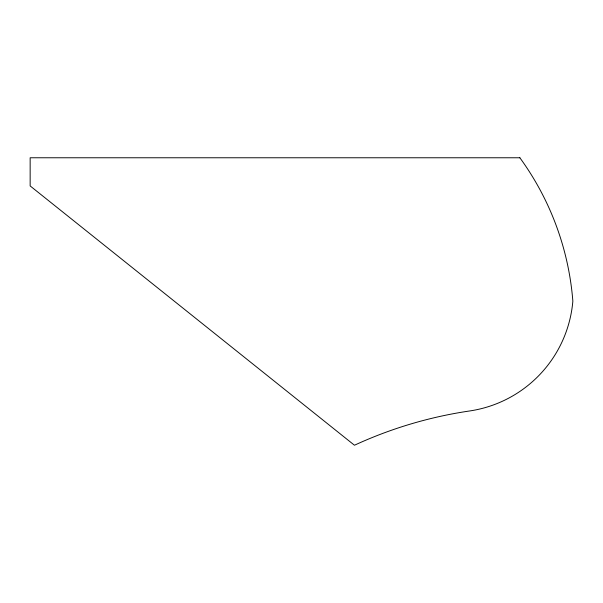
<?xml version="1.0" encoding="UTF-8"?>
<svg xmlns="http://www.w3.org/2000/svg" width="603" height="603" viewBox="0 0 603 603"><rect width="100%" height="100%" fill="white"/><g stroke="black" fill="none" stroke-linecap="round" stroke-linejoin="round"><path stroke-width="0.9" d="M519.861 157.767L30.15 157.767L30.15 185.928L354.451 445.233A421.844 421.844 0 0 1 469.556 410.982A121.459 121.459 0 0 0 572.85 301.153A280.832 280.832 0 0 0 519.861 157.767"/></g></svg>
